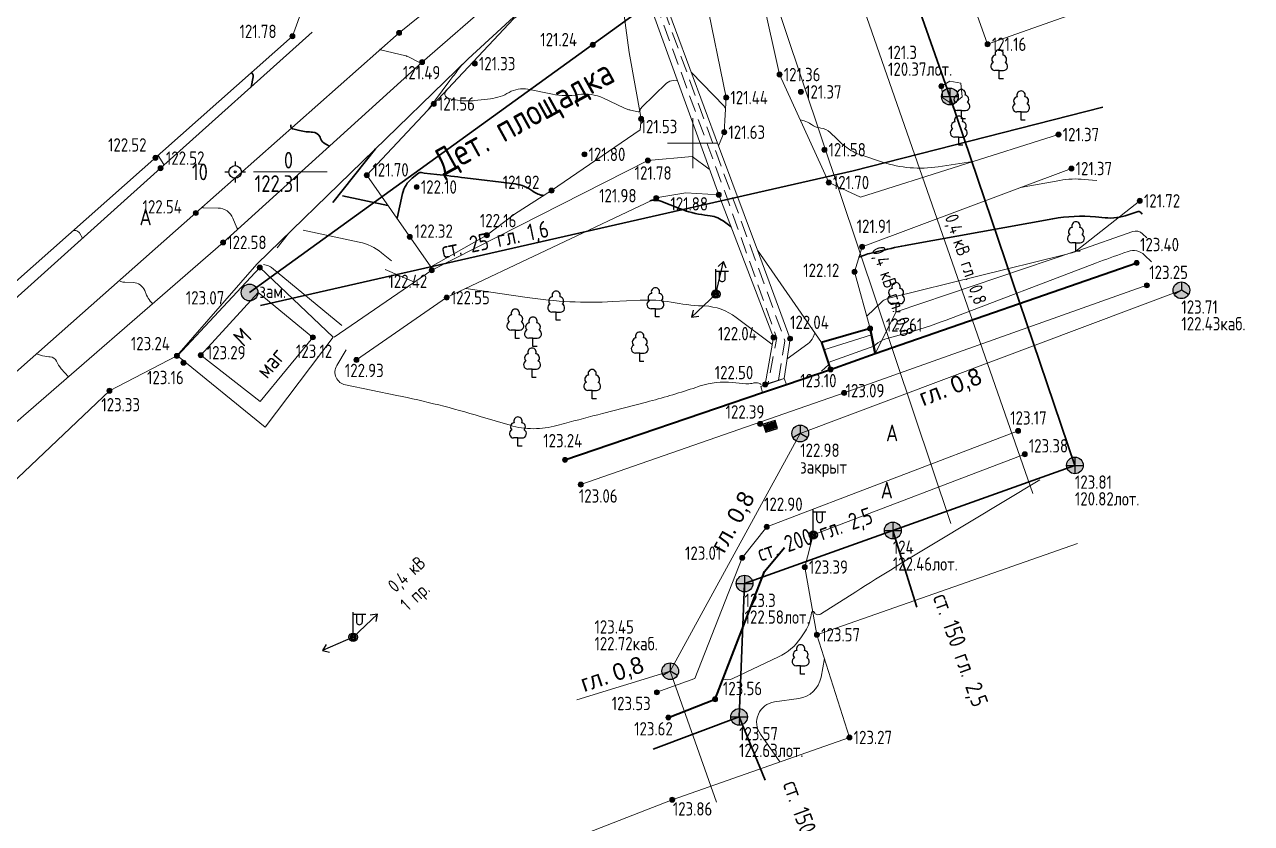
# Model space of a CAD drawing. Header units: metres. Extents: x 22515 to 24102, y 22346 to 22852.
# Drawn here: x 23910 to 23983.4, y 22409.3 to 22457.1 of the extents above; entities that cross this region are included whole.
import ezdxf

# ---------------------------------------------------------------- set-up
doc = ezdxf.new("R2010")
doc.units = ezdxf.units.M
doc.linetypes.add('g5_01_5x1_5', pattern=[3, 1.5, -1.5])
doc.linetypes.add('g5_02x1', pattern=[3, 2, -1])
for name, color, linetype in [('01_Геодезические пункты', 7, 'Continuous'), ('02_Сетка', 7, 'Continuous'), ('03_Здания и строения', 7, 'Continuous'), ('06_Инженерно-технические сооружения', 7, 'Continuous'), ('07_Объекты электропередачи', 7, 'Continuous'), ('10_Границы покрытий и угодий', 7, 'Continuous'), ('11_Гидрография', 7, 'Continuous'), ('12_Рельеф', 7, 'Continuous'), ('13_Растительность', 7, 'Continuous'), ('14_Ограждения', 7, 'Continuous'), ('17_Топонимика', 7, 'Continuous'), ('19_Горизонтали', 7, 'Continuous'), ('30_Канализация', 7, 'Continuous'), ('31_Водопровод', 7, 'Continuous'), ('35_Телефон', 7, 'Continuous'), ('37_Кабель низкого напряжения', 7, 'Continuous'), ('44_Крышки колодцев', 7, 'Continuous'), ('45_Номера колодцев', 7, 'Continuous'), ('61_Отметки высоты поверхности', 7, 'Continuous')]:
    doc.layers.add(name, color=color, linetype=linetype)
doc.styles.add('LIKE11', font='bm431.shx')
doc.styles.add('LIKE32', font='peteri.shx')
doc.styles.add('LIKE36', font='pragmai.shx')
doc.styles.add('Line_GUGK', font='', dxfattribs={"height": 1})
doc.styles.get("Standard").update_dxf_attribs({"font": 'GOST2304A.ttf', "height": 2})
doc.styles.get('Line_GUGK').set_extended_font_data('Bm431', italic=True)
doc.linetypes.add('g5_084a', pattern='A,0.001,[18,GUGK_2005.shx,S=5,R=180.000005,X=0,Y=0],1,[18,GUGK_2005.shx,S=12,R=180.000005,X=0,Y=0],1', length=2.001)
doc.linetypes.add('g5_084b', pattern='A,0.001,[18,GUGK_2005.shx,S=10,R=180.000005,X=0,Y=0],1,[18,GUGK_2005.shx,S=30,R=180.000005,X=0,Y=0],1', length=2.001)
doc.linetypes.add('g5_119_3', pattern='A,8,-2,[31,GUGK_2005.shx,S=0.2,R=0,X=0,Y=0],8,[31,GUGK_2005.shx,S=0.2,R=180.000005,X=0,Y=0],-2', length=20)
doc.linetypes.add('g5_122_k', pattern='A,2,-2,3,-0.6,["К",Line_GUGK,S=2,R=0,X=0,Y=-1],-3,3,-2,8,-2,8,-2,6', length=41.6)
doc.linetypes.add('g5_122_v', pattern='A,2,-2,3,-0.6,["В",Line_GUGK,S=2,R=0,X=0,Y=-1],-2.8,3,-2,8,-2,8,-2,6', length=41.4)
doc.linetypes.add('g5_133_t', pattern='A,4,[27,GUGK_2005.shx,S=0.8,R=0,X=0,Y=0],4,-2', length=10)
doc.linetypes.add('g5_474_1a', pattern='A,2,-0.5,[28,GUGK_2005.shx,S=2,R=0,X=0,Y=0],-0.5,2', length=5)

# ---------------------------------------------------------------- blocks, each defined once
blk = doc.blocks.new('g5_115_1')
at = {"color": 0, "flags": 128}
for points in [[(0, 0), (4, 0)], [(3.29, -0.5), (4, 0), (3.29, 0.5)]]:
    blk.add_lwpolyline(points, dxfattribs=at)
blk = doc.blocks.new('g5_128a')
h = blk.add_hatch(color=255)
h.paths.add_polyline_path([(-0.325, 0.425), (-0.675, 0.425), (-0.675, -0.425), (-0.325, -0.425)])
h.paths.add_polyline_path([(0.175, 0.425), (-0.175, 0.425), (-0.175, -0.425), (0.175, -0.425)])
h.paths.add_polyline_path([(0.675, 0.425), (0.325, 0.425), (0.325, -0.425), (0.675, -0.425)])
at = {"color": 0, "flags": 128}
blk.add_lwpolyline([(-0.75, -0.5), (0.75, -0.5), (0.75, 0.5), (-0.75, 0.5)], close=True, dxfattribs=at)
for points in [[(-0.25, -0.5), (-0.25, 0.5)], [(0.25, -0.5), (0.25, 0.5)]]:
    blk.add_lwpolyline(points, dxfattribs=at)
blk = doc.blocks.new('g5_388_1')
at = {"color": 0, "flags": 128}
blk.add_lwpolyline([(0, 0.99), (0.51, 0.99, 0.798042), (0.73, 1.95, 0.636328), (0.46, 2.81, 0.533064), (0, 3.5, 0.533064), (-0.46, 2.81, 0.636328), (-0.73, 1.95, 0.798042), (-0.51, 0.99)], format="xyb", dxfattribs=at)
for points in [[(0, 0.99), (-0.51, 0.99)], [(0.5, 0), (0, 0), (0, 0.99)]]:
    blk.add_lwpolyline(points, dxfattribs=at)
at = {"style": 'LIKE11', "flags": 8}
for tag, p in [('Описание', (-14.19, 0.84)), ('Метрические данные', (1.49, 0.46))]:
    blk.add_attdef(tag, p, '', height=2, dxfattribs=at)
blk = doc.blocks.new('g5_110_1c')
h = blk.add_hatch(color=255)
edge = h.paths.add_edge_path()
edge.add_arc((0, 0), 0.425, 0, 360)
edge = h.paths.add_edge_path(flags=16)
edge.add_arc((0, 0), 0.195, 0, 360)
h = blk.add_hatch(color=0)
edge = h.paths.add_edge_path()
edge.add_arc((0, 0), 0.12, 0, 360)
at = {"color": 0}
for p, q in [((0, 0.5), (0, 3)), ((0, 2.75), (1.5, 2.75))]:
    blk.add_line(p, q, dxfattribs=at)
at = {"color": 0, "flags": 128}
blk.add_lwpolyline([(0.4, 2.75), (0.4, 1.86, 1.040016), (1.1, 1.86), (1.1, 2.75)], format="xyb", dxfattribs=at)
at = {"color": 0}
for radius in [0.5, 0.12]:
    blk.add_circle((0, 0), radius, dxfattribs=at)
blk = doc.blocks.new('g5_117kb')
h = blk.add_hatch(color=255)
h.paths.add_polyline_path([(0.07, 0.07), (0.92, 0.07, 0.367426), (0.07, 0.92)])
h.paths.add_polyline_path([(-0.08, 0.92, 0.367426), (-0.92, 0.07), (-0.08, 0.07)])
h.paths.add_polyline_path([(-0.08, -0.08), (-0.92, -0.08, 0.367426), (-0.08, -0.92)])
h.paths.add_polyline_path([(0.07, -0.92, 0.367426), (0.92, -0.08), (0.07, -0.08)])
at = {"color": 0, "flags": 128}
for points in [[(-1, 0), (1, 0)], [(0, 1), (0, -1)]]:
    blk.add_lwpolyline(points, dxfattribs=at)
at = {"color": 0}
blk.add_circle((0, 0), 1, dxfattribs=at)
at = {"style": 'LIKE11', "flags": 8}
for tag, p in [('Номер', (0, 1.7)), ('Отметка кольца люка', (0, -2.8)), ('Отметка земли (возле него)', (0, -4.8)), ('Верх прокладки', (0, -6.8)), ('Низ прокладки', (0, -8.8))]:
    blk.add_attdef(tag, p, '', height=1.6, dxfattribs=at)
blk = doc.blocks.new('g5_117sv')
h = blk.add_hatch(color=255)
h.paths.add_polyline_path([(-0.08, 0.92, 0.390634), (-0.93, 0, 0.11106), (-0.84, -0.4), (-0.08, 0.04)])
h.paths.add_polyline_path([(0.07, 0.04), (0.84, -0.4, 0.11106), (0.92, 0, 0.390634), (0.07, 0.92)])
h.paths.add_polyline_path([(-0.76, -0.53, 0.524447), (0.76, -0.53), (0, -0.09)])
at = {"color": 0, "flags": 128}
for points in [[(0, 1), (0, 0)], [(0, 0), (-0.87, -0.5)], [(0.87, -0.5), (0, 0)]]:
    blk.add_lwpolyline(points, dxfattribs=at)
at = {"color": 0}
blk.add_circle((0, 0), 1, dxfattribs=at)
at = {"style": 'LIKE11', "flags": 8}
for tag, p in [('Номер', (0, 1.7)), ('Отметка кольца люка', (0, -2.8)), ('Отметка земли (возле него)', (0, -4.8)), ('Верх прокладки', (0, -6.8)), ('Низ прокладки', (0, -8.8))]:
    blk.add_attdef(tag, p, '', height=1.6, dxfattribs=at)
blk = doc.blocks.new('g5_005_1')
h = blk.add_hatch(color=255)
edge = h.paths.add_edge_path()
edge.add_arc((0, 0), 0.675, 0, 360.0002)
edge = h.paths.add_edge_path(flags=16)
edge.add_arc((0, 0), 0.2, 0, 360.0002)
at = {"color": 0}
for p, q in [((-1.25, 0), (-0.75, 0)), ((0, 1.25), (0, 0.75)), ((0.75, 0), (1.25, 0)), ((0, -0.75), (0, -1.25))]:
    blk.add_line(p, q, dxfattribs=at)
for radius in [0.75, 0.125]:
    blk.add_circle((0, 0), radius, dxfattribs=at)
at = {"lineweight": 20, "style": 'LIKE36', "flags": 8}
for tag, p in [('Номер пункта', (-20.11, -1)), ('Отметка центра и земли', (2.18, -1))]:
    blk.add_attdef(tag, p, '', height=2, dxfattribs=at)
blk = doc.blocks.new('g5_118_1')
h = blk.add_hatch(color=255)
edge = h.paths.add_edge_path()
edge.add_arc((0, 0), 0.925, 0, 360)
at = {"color": 0}
blk.add_circle((0, 0), 1, dxfattribs=at)
at = {"style": 'LIKE11', "flags": 8}
for tag, p, height in [('Номер', (0, 1.7), 1.6), ('Текст', (1.17, -0.66), 2), ('Отметка кольца люка', (0, -2.8), 1.6), ('Отметка земли (возле него)', (0, -4.8), 1.6), ('Верх прокладки', (0, -6.8), 1.6), ('Низ прокладки', (0, -8.8), 1.6)]:
    blk.add_attdef(tag, p, '', height=height, dxfattribs=at)
blk = doc.blocks.new('g5_012')
at = {"color": 92, "linetype": 'ByBlock', "lineweight": -2}
for p, q in [((0, -3), (0, 3)), ((-3, 0), (3, 0))]:
    blk.add_line(p, q, dxfattribs=at)
blk = doc.blocks.new('g5_330')
at = {"linetype": 'ByBlock'}
blk.add_hatch(color=0, dxfattribs=at).paths.add_polyline_path([(-0.3, 0, 1), (0.3, 0, 1)])
at = {"color": 0, "linetype": 'ByBlock', "lineweight": -2}
blk.add_circle((0, 0), 0.3, dxfattribs=at)
at = {"color": 0, "linetype": 'ByBlock', "lineweight": 15, "flags": 12}
for tag, p in [('number', (-7.62, -0.8)), ('z', (0.5, -0.8))]:
    blk.add_attdef(tag, p, '', height=1.6, dxfattribs=at)

msp = doc.modelspace()

# ---------------------------------------------------------------- linework, layer by layer
at = {"layer": '01_Геодезические пункты', "color": 7, "lineweight": 20, "ltscale": 0.5, "flags": 128}
msp.add_lwpolyline([(23928.141, 22448.283), (23923.719, 22448.283)], dxfattribs=at)
at = {"layer": '03_Здания и строения', "color": 7, "linetype": 'Continuous', "lineweight": 20, "ltscale": 0.5, "flags": 128}
for points in [[(23990.638, 22464.053), (23967.638, 22455.915), (23963.463, 22467.624), (23983.951, 22475.418)], [(23920.571, 22437.327), (23924, 22441.079), (23927.279, 22438.393), (23924.119, 22434.558), (23920.571, 22437.327)], [(23916.274, 22384.642), (23911.677, 22396.299), (23948.77, 22410.752), (23959.375, 22414.475), (23957.431, 22420.615), (23973.015, 22426.075)]]:
    msp.add_lwpolyline(points, dxfattribs=at)
at = {"layer": '06_Инженерно-технические сооружения', "color": 7, "linetype": 'Continuous', "lineweight": 20, "ltscale": 500, "flags": 128}
for points in [[(23954.337, 22435.582), (23954.839, 22438.389), (23951.56, 22446.917), (23946.24, 22461.617), (23945.715, 22463.067), (23944.591, 22466.173), (23944.336, 22466.263), (23942.824, 22469.11), (23943.551, 22470.845), (23943.895, 22470.735)], [(23955.465, 22435.937), (23955.827, 22438.314), (23953.866, 22443.597), (23951.549, 22449.839), (23947.249, 22461.424), (23946.604, 22463.164), (23945.358, 22466.52), (23945.357, 22466.873), (23945.504, 22466.962)], [(23957.846, 22437.646), (23960.687, 22438.55)], [(23958.106, 22436.89), (23960.83, 22437.863)], [(23955.614, 22435.579), (23955.465, 22435.937), (23955.127, 22435.821), (23954.066, 22435.455), (23954.174, 22435.089)], [(23954.066, 22435.455), (23954.337, 22435.582), (23954.508, 22435.639), (23955.132, 22435.838), (23955.465, 22435.937)]]:
    msp.add_lwpolyline(points, dxfattribs=at)
at = {"layer": '10_Границы покрытий и угодий', "color": 7, "linetype": 'g5_01_5x1_5', "lineweight": 20, "ltscale": 500, "flags": 128}
for points in [[(23944.336, 22466.263), (23932.438, 22456.593), (23920.27, 22445.827), (23901.925, 22429.604), (23903.663, 22428.227), (23921.905, 22444.069), (23933.813, 22454.852), (23940.842, 22460.953), (23945.133, 22463.004), (23945.715, 22463.067)], [(23904.809, 22425.425), (23915.106, 22435.2), (23919.145, 22437.282), (23923.931, 22442.769), (23936.57, 22455.05), (23941.394, 22459.481), (23945.812, 22461.698), (23946.24, 22461.617)], [(23947.249, 22461.424), (23948.539, 22461.179), (23949.926, 22460.434), (23950.542, 22459.822), (23952, 22452.727), (23951.882, 22450.656), (23951.549, 22449.839)], [(23953.606, 22461.186), (23955.196, 22454.103), (23958.133, 22447.649), (23960.034, 22446.779), (23971.879, 22450.518)], [(23945.53, 22460.3), (23946.205, 22455.426), (23946.908, 22451.451), (23946.848, 22450.792), (23941.556, 22447.166), (23939.34, 22445.766), (23937.683, 22444.496), (23934.341, 22442.615), (23930.5, 22448.088), (23939.3, 22457.45), (23942.399, 22459.603), (23945.53, 22460.3)], [(23882.654, 22416.597), (23887.384, 22420.854), (23899.845, 22432.081), (23918.164, 22448.506), (23927.239, 22456.629)], [(23950.986, 22448.454), (23949.975, 22449.206), (23947.316, 22448.968), (23934.392, 22442.406), (23928.544, 22438.407)], [(23972.653, 22448.485), (23960.131, 22443.812), (23959.681, 22442.312), (23960.611, 22438.914)], [(23929.883, 22437.041), (23935.279, 22440.769), (23947.911, 22446.754), (23949.58, 22447.025), (23951.56, 22446.917)], [(23953.866, 22443.597), (23957.695, 22438.085)], [(23919.181, 22437.28), (23924.102, 22442.561), (23928.497, 22438.413), (23924.427, 22433.029), (23919.181, 22437.28)]]:
    msp.add_lwpolyline(points, dxfattribs=at)
at = {"layer": '10_Границы покрытий и угодий', "color": 7, "linetype": 'Continuous', "lineweight": 35, "ltscale": 500, "flags": 128}
for points in [[(23960.921, 22437.424), (23976.555, 22442.844)], [(23957.695, 22438.085), (23958.249, 22436.476), (23960.921, 22437.424), (23960.611, 22438.914), (23957.695, 22438.085)], [(23960.611, 22438.914), (23960.921, 22437.424)], [(23942.358, 22431.068), (23954.174, 22435.089), (23955.614, 22435.579), (23958.249, 22436.476)], [(23948.54, 22415.665), (23951.339, 22416.757), (23954.289, 22424.387), (23955.49, 22425.833)]]:
    msp.add_lwpolyline(points, dxfattribs=at)
at = {"layer": '10_Границы покрытий и угодий', "color": 7, "linetype": 'Continuous', "lineweight": 20, "ltscale": 500, "flags": 128}
for points in [[(23977.169, 22441.504), (23959.054, 22435.07), (23943.299, 22429.591)], [(23947.854, 22417.173), (23950.123, 22417.995), (23952.958, 22425.22), (23954.425, 22427.067), (23969.465, 22432.801)]]:
    msp.add_lwpolyline(points, dxfattribs=at)
at = {"layer": '11_Гидрография', "color": 92, "linetype": 'g5_02x1', "lineweight": 20, "ltscale": 0.5, "flags": 128}
for points in [[(23955.835, 22477.136), (23955.628, 22476.484), (23955.538, 22476.2), (23955.23, 22475.714), (23948.272, 22472.919), (23943.895, 22470.735), (23943.608, 22469.652), (23944.103, 22468.343), (23944.502, 22467.291), (23944.868, 22466.323), (23951.914, 22447.106), (23955.022, 22438.367), (23954.508, 22435.639)], [(23955.132, 22435.838), (23955.514, 22438.194), (23952.236, 22447.159), (23945.159, 22466.515), (23944.804, 22467.466), (23944.415, 22468.505), (23943.948, 22469.755), (23944.083, 22469.978), (23948.448, 22472.545), (23955.84, 22475.706)]]:
    msp.add_lwpolyline(points, dxfattribs=at)
at = {"layer": '12_Рельеф', "color": 7, "linetype": 'g5_084b', "lineweight": 20, "ltscale": 500, "flags": 128}
msp.add_lwpolyline([(23976.739, 22446.554), (23972.922, 22443.55), (23962.163, 22439.915)], dxfattribs=at)
at = {"layer": '12_Рельеф', "color": 7, "linetype": 'g5_084a', "lineweight": 20, "ltscale": 500, "flags": 128}
msp.add_lwpolyline([(23962.163, 22439.915), (23960.921, 22437.424)], dxfattribs=at)
at = {"layer": '14_Ограждения', "color": 7, "linetype": 'g5_474_1a', "lineweight": 20, "ltscale": 0.5, "flags": 128}
for points in [[(23869.044, 22521.901), (23867.335, 22520.707), (23856.702, 22517.118), (23849.722, 22515.738), (23856.891, 22494.103), (23861.219, 22481.187), (23865.124, 22469.632), (23871.783, 22449.99), (23874.825, 22441.031), (23879.019, 22428.553), (23882.468, 22418.57), (23886.046, 22421.462), (23898.174, 22431.703), (23926.051, 22456.396), (23926.713, 22458.204)], [(23969.864, 22431.402), (23957.212, 22426.579), (23956.702, 22424.66), (23957.431, 22420.615)]]:
    msp.add_lwpolyline(points, dxfattribs=at)
at = {"layer": '19_Горизонтали', "color": 32, "linetype": 'Continuous', "lineweight": 20, "ltscale": 0.5, "flags": 128}
for points, elevation in [([(23933.736, 22454.783), (23932.924, 22455.201, 0.113438), (23932.882, 22455.212), (23932.882, 22455.212, -0.054318), (23932.839, 22455.217), (23931.326, 22455.588, -0.312709), (23931.305, 22455.612), (23931.303, 22455.631)], 121.5), ([(23934.146, 22451.968), (23935.469, 22453.739, -0.007446), (23935.977, 22454.399), (23936.237, 22454.726)], 121.5), ([(23935.314, 22453.205), (23935.21, 22453.068, 0.323693), (23935.204, 22452.821), (23935.204, 22452.821, 0.184129), (23935.438, 22452.66), (23935.5, 22452.645, 0.031651), (23935.925, 22452.57), (23936.132, 22452.546, 0.057969), (23936.974, 22452.549), (23937.895, 22452.659, 0.10203), (23939.017, 22453.034), (23939.017, 22453.034, -0.182421), (23940.131, 22453.22), (23941.606, 22452.927, 0.090361), (23943.162, 22452.903), (23943.162, 22452.903, -0.154086), (23944.655, 22452.69), (23945.87, 22452.108, 0.038537), (23946.073, 22452.03), (23946.073, 22452.03, 0.016608), (23946.283, 22451.974), (23946.73, 22451.871, 0.442012), (23946.853, 22451.956), (23946.853, 22451.956, -0.168818), (23946.947, 22452.144), (23948.437, 22453.586, -0.203092), (23948.844, 22453.743), (23949.082, 22453.736)], 121.5), ([(23949.917, 22454.236), (23951.873, 22452.209, -0.079465), (23951.938, 22452.117), (23951.962, 22452.066)], 121.5), ([(23966.764, 22448.903), (23964.684, 22448.588, -0.1181), (23961.347, 22448.872), (23959.997, 22449.319, -0.058613), (23959.458, 22449.571), (23959.429, 22449.589, -0.041784), (23959.005, 22449.903), (23959.005, 22449.903, -0.010073), (23958.615, 22450.26), (23958.222, 22450.634, 0.156786), (23957.655, 22450.908), (23957.598, 22450.916, -0.120951), (23957.105, 22451.113), (23957.072, 22451.137, 0.09258), (23956.657, 22451.331), (23956.431, 22451.389)], 121.5), ([(23918.025, 22449.274), (23918.37, 22448.732, -0.192631), (23918.375, 22448.706), (23918.372, 22448.693)], 122.5), ([(23974.164, 22447.771), (23973.424, 22447.838, 0.06742), (23971.954, 22447.773), (23969.615, 22447.351)], 121.5), ([(23922.802, 22444.881), (23922.771, 22444.896, -0.186169), (23922.727, 22444.943), (23922.497, 22445.509, 0.298948), (23921.608, 22446.123), (23920.723, 22446.144, -0.054316), (23920.67, 22446.151), (23920.643, 22446.157), (23920.643, 22446.157)], 122.5), ([(23913.502, 22444.326), (23913.311, 22444.634, 0.225889), (23913.098, 22444.772), (23912.959, 22444.79)], 123), ([(23931.976, 22442.968), (23931.389, 22443.452, 0.121155), (23930.056, 22444.091), (23926.69, 22444.797)], 122.5), ([(23977.167, 22444.335), (23976.91, 22444.584, 0.283361), (23976.316, 22444.715), (23973.042, 22443.574, 0.007009), (23972.867, 22443.511), (23972.867, 22443.511, -0.024208), (23972.69, 22443.453), (23972.592, 22443.426, -0.006088), (23972.214, 22443.328), (23961.891, 22440.779, 0.029403), (23961.58, 22440.683), (23961.58, 22440.683, 0.099403), (23961.309, 22440.514), (23960.406, 22439.663)], 122.5), ([(23977.444, 22442.903), (23977.021, 22443.312, 0.283363), (23976.043, 22443.528), (23975.782, 22443.437, 0.007013), (23974.158, 22442.846), (23965.169, 22439.429, -0.024213), (23962.624, 22438.601), (23961.635, 22438.331, 0.094141), (23961.08, 22438.06), (23960.828, 22437.871)], 123), ([(23929.018, 22439.095), (23924.803, 22442.564, 0.121155), (23924.493, 22442.713), (23924.32, 22442.749)], 123), ([(23917.692, 22440.41), (23917.552, 22440.566, -0.084592), (23917.332, 22440.916), (23917.221, 22441.186, 0.293531), (23916.527, 22441.668), (23916.038, 22441.685, -0.073149), (23915.798, 22441.729), (23915.681, 22441.769)], 123), ([(23936.404, 22441.304), (23936.411, 22441.306, -0.122917), (23936.424, 22441.307), (23940.101, 22440.771, 0.049058), (23945.22, 22440.531), (23946.851, 22440.615, -0.059064), (23948.716, 22440.49), (23948.716, 22440.49, 0.034853), (23950.581, 22440.274), (23950.697, 22440.269, -0.151059), (23952.597, 22439.585), (23954.731, 22437.979)], 122.5), ([(23955.643, 22437.106), (23956.887, 22438.004, 0.13334), (23957.205, 22438.398), (23957.311, 22438.638)], 122.5), ([(23929.269, 22437.649), (23928.708, 22436.707, 0.516533), (23929.222, 22435.546), (23932.293, 22434.921, -0.022489), (23937.288, 22433.668), (23939.073, 22433.135, 0.073703), (23940.472, 22432.932), (23940.472, 22432.932, 0.064889), (23941.878, 22433.121), (23942.325, 22433.241, -0.002353), (23944.603, 22433.843), (23947.24, 22434.526, 0.016344), (23950.017, 22435.343), (23950.45, 22435.486, -0.104813), (23952.379, 22435.698), (23953.184, 22435.619, 0.081607), (23953.544, 22435.642), (23953.605, 22435.656, -0.068168), (23953.841, 22435.677), (23953.876, 22435.676, -0.151046), (23954.029, 22435.621), (23954.096, 22435.57)], 123), ([(23912.653, 22436.034), (23912.22, 22436.518, -0.084591), (23911.935, 22436.969), (23911.935, 22436.969, 0.293532), (23911.561, 22437.229), (23911.487, 22437.232, -0.07315), (23910.989, 22437.323), (23910.747, 22437.406)], 123.5), ([(23951.807, 22417.966, 0.196357), (23952.394, 22417.998), (23955.139, 22419.294, 0.133505), (23956.462, 22420.424), (23956.671, 22420.731, 0.109174), (23957.056, 22421.692), (23957.096, 22421.932, -0.732424), (23957.267, 22421.957), (23957.267, 22421.957, 0.44779), (23957.633, 22421.852), (23959.751, 22423.187, -0.005257), (23964.5, 22426.112), (23970.764, 22429.88)], 123.5), ([(23957.883, 22419.187), (23957.673, 22418.072, -0.321949), (23956.339, 22416.8), (23954.886, 22416.597, 0.560988), (23954.047, 22414.665), (23955.209, 22413.012)], 123.5)]:
    msp.add_lwpolyline(points, format="xyb", dxfattribs=dict(at, elevation=elevation))
for points, elevation in [([(23932.904, 22455.211), (23932.918, 22455.177)], 121.5), ([(23925.138, 22443.746), (23925.817, 22444.602)], 122.5), ([(23933.353, 22441.695), (23931.599, 22442.452)], 122.5), ([(23958.15, 22436.763), (23957.706, 22436.371)], 123)]:
    msp.add_lwpolyline(points, dxfattribs=dict(at, elevation=elevation))
at = {"layer": '19_Горизонтали', "color": 32, "linetype": 'Continuous', "lineweight": 30, "ltscale": 0.5, "elevation": 122, "flags": 128}
for points in [[(23923.614, 22454.234), (23923.668, 22454.149, -0.19264), (23923.702, 22453.967), (23923.582, 22453.356)], [(23928.269, 22449.832), (23928.049, 22449.938, -0.186182), (23927.737, 22450.271), (23927.704, 22450.352, 0.298945), (23927.247, 22450.667), (23927.179, 22450.669, -0.054306), (23926.389, 22450.774), (23926.083, 22450.849, -0.312709), (23925.962, 22450.985), (23925.949, 22451.095)], [(23932.31, 22445.509), (23932.639, 22446.987, -0.171876), (23933.217, 22447.911), (23933.598, 22448.214, -0.231552), (23933.759, 22448.249, 0.03165), (23933.939, 22448.217), (23934.689, 22448.132, -0.002614), (23936.371, 22447.933), (23939.371, 22447.563, -0.132058), (23940.444, 22447.127, 0.139341), (23941.094, 22446.874)], [(23947.438, 22446.546), (23947.507, 22446.571, -0.122919), (23947.649, 22446.585), (23947.684, 22446.58, 0.049061), (23947.833, 22446.573), (23947.844, 22446.573, -0.059066), (23947.97, 22446.565), (23947.97, 22446.565, -0.046754), (23948.091, 22446.53), (23949.201, 22446.098, 0.058529), (23950.732, 22445.699), (23951.04, 22445.656, -0.12803), (23951.908, 22445.297), (23952.295, 22445.004)], [(23959.945, 22443.192), (23960.158, 22443.272, -0.029403), (23960.591, 22443.407), (23961.221, 22443.562, -0.015852), (23962.934, 22443.928), (23971.536, 22445.481, -0.067419), (23974.087, 22445.594), (23974.665, 22445.541, 0.106853), (23976.04, 22445.71), (23976.589, 22445.901, -0.283364), (23976.8, 22445.855), (23976.891, 22445.767)]]:
    msp.add_lwpolyline(points, format="xyb", dxfattribs=at)
for points in [[(23928.472, 22446.447), (23931.027, 22449.664)], [(23931.763, 22446.277), (23929.059, 22446.844)]]:
    msp.add_lwpolyline(points, dxfattribs=at)
at = {"layer": '30_Канализация', "color": 12, "linetype": 'g5_122_k', "lineweight": 30, "ltscale": 500, "flags": 128}
for points in [[(23923.493, 22441.075), (23946.865, 22457.951), (23959.036, 22470.834)], [(23959.036, 22470.834), (23965.382, 22452.792), (23972.861, 22430.739)], [(23947.63, 22413.784), (23952.771, 22415.701), (23953.103, 22423.673), (23961.969, 22426.848), (23972.861, 22430.739)], [(23961.969, 22426.848), (23963.396, 22422.268)], [(23952.771, 22415.701), (23954.331, 22411.919)]]:
    msp.add_lwpolyline(points, dxfattribs=at)
at = {"layer": '30_Канализация', "color": 7, "linetype": 'Continuous', "lineweight": 20, "ltscale": 500, "flags": 128}
msp.add_lwpolyline([(23964.871, 22453.401), (23965.387, 22453.705), (23966.031, 22453.583), (23966.123, 22452.767), (23965.568, 22452.32), (23964.952, 22452.713), (23964.871, 22453.401)], dxfattribs=at)
at = {"layer": '31_Водопровод', "color": 94, "linetype": 'g5_122_v', "lineweight": 30, "ltscale": 500, "flags": 128}
msp.add_lwpolyline([(23924.138, 22440.3), (23959.602, 22448.35), (23974.526, 22452.145)], dxfattribs=at)
at = {"layer": '35_Телефон', "color": 6, "linetype": 'g5_133_t', "lineweight": 20, "ltscale": 500, "flags": 128}
for points in [[(23943.068, 22416.733), (23948.655, 22418.432), (23956.43, 22432.645), (23979.229, 22441.206)], [(23948.655, 22418.432), (23951.427, 22410.612)]]:
    msp.add_lwpolyline(points, dxfattribs=at)
at = {"layer": '37_Кабель низкого напряжения', "color": 1, "linetype": 'g5_119_3', "lineweight": 20, "ltscale": 500, "flags": 128}
for points in [[(23970.334, 22429.055), (23951.086, 22484.282), (23935.352, 22527.434), (23922.054, 22522.598), (23924.569, 22515.24)], [(23965.437, 22427.258), (23952.176, 22466.803)]]:
    msp.add_lwpolyline(points, dxfattribs=at)

# ---------------------------------------------------------------- block references
at = {"layer": '01_Геодезические пункты', "color": 7, "linetype": 'Continuous', "lineweight": 20, "xscale": 0.5, "yscale": 0.5, "zscale": 0.5}
msp.add_blockref('g5_005_1', (23922.63, 22448.283, 122.31), dxfattribs=at)
at = {"layer": '02_Сетка', "color": 92, "linetype": 'Continuous', "lineweight": 15, "ltscale": 0.5, "xscale": 0.5, "yscale": 0.5}
msp.add_blockref('g5_012', (23950, 22450), dxfattribs=at)
at = {"layer": '06_Инженерно-технические сооружения', "color": 7, "linetype": 'Continuous', "lineweight": 20, "xscale": 0.5, "yscale": 0.5, "zscale": 0.5, "rotation": 17.93792944926585}
msp.add_blockref('g5_128a', (23954.646, 22433.072), dxfattribs=at)
at = {"layer": '07_Объекты электропередачи', "color": 7, "linetype": 'Continuous', "lineweight": 20, "xscale": 0.5, "yscale": 0.5, "zscale": 0.5}
for p, rotation in [((23951.386, 22440.976), 76.9035040917614), ((23951.386, 22440.976), 223.3863501641178), ((23929.687, 22420.466, 124.959), 43.38635198535064), ((23929.687, 22420.466, 124.959), 203.4390968817974)]:
    msp.add_blockref('g5_115_1', p, dxfattribs=dict(at, rotation=rotation))
for p in [(23951.386, 22440.976, 122.417), (23957.212, 22426.579, 123.185), (23929.687, 22420.466, 124.959)]:
    msp.add_blockref('g5_110_1c', p, dxfattribs=at)
at = {"layer": '13_Растительность', "color": 92, "linetype": 'Continuous', "lineweight": 20, "xscale": 0.5, "yscale": 0.5, "zscale": 0.5}
for p in [(23968.331, 22453.848, 121.354), (23966.068, 22451.458, 121.311), (23969.642, 22451.373, 121.365), (23965.912, 22449.873, 121.326), (23972.922, 22443.55, 122.492), (23947.77, 22439.61, 122.589), (23962.163, 22439.915, 122.658), (23941.831, 22439.412, 122.58), (23939.388, 22438.328, 122.647), (23940.444, 22437.854, 122.666), (23946.832, 22436.956, 122.778), (23940.389, 22435.999, 122.803), (23943.985, 22434.72, 122.886), (23939.543, 22431.886, 123.067), (23956.453, 22418.268, 123.622)]:
    msp.add_blockref('g5_388_1', p, dxfattribs=at)
at = {"layer": '44_Крышки колодцев', "color": 7, "linetype": 'Continuous', "lineweight": 20, "xscale": 0.5, "yscale": 0.5, "zscale": 0.5}
for name, p in [('g5_117kb', (23965.382, 22452.792, 121.299)), ('g5_118_1', (23923.493, 22441.075)), ('g5_117sv', (23979.229, 22441.206, 123.71)), ('g5_117sv', (23956.43, 22432.645, 122.983)), ('g5_117kb', (23972.861, 22430.739, 123.81)), ('g5_117kb', (23961.969, 22426.848, 124)), ('g5_117kb', (23953.103, 22423.673, 123.295)), ('g5_117sv', (23948.655, 22418.432, 123.447)), ('g5_117kb', (23952.771, 22415.701, 123.57))]:
    msp.add_blockref(name, p, dxfattribs=at)
at = {"layer": '61_Отметки высоты поверхности', "color": 7, "linetype": 'Continuous', "lineweight": 20, "xscale": 0.5, "yscale": 0.5, "zscale": 0.5}
for p in [(23932.438, 22456.593, 121.394), (23926.051, 22456.396, 121.782), (23944.019, 22455.883, 121.244), (23967.638, 22455.915, 121.159), (23933.813, 22454.852, 121.493), (23936.958, 22454.756, 121.331), (23955.196, 22454.103, 121.357), (23956.47, 22453.067, 121.368), (23964.871, 22453.401, 121.301), (23934.508, 22452.347, 121.556), (23952, 22452.727, 121.44), (23946.908, 22451.451, 121.53), (23951.882, 22450.656, 121.628), (23971.879, 22450.518, 121.367), (23917.857, 22449.125, 122.515), (23943.517, 22449.333, 121.798), (23957.873, 22449.61, 121.584), (23918.164, 22448.506, 122.52), (23947.316, 22448.968, 121.785), (23972.653, 22448.485, 121.368), (23930.5, 22448.088, 121.696), (23958.133, 22447.649, 121.697), (23933.487, 22447.38, 122.097), (23941.556, 22447.166, 121.923), (23951.56, 22446.917, 121.88), (23947.813, 22446.724, 121.983), (23976.739, 22446.554, 121.725), (23920.27, 22445.827, 122.535), (23921.905, 22444.069, 122.582), (23933.071, 22444.401, 122.315), (23937.683, 22444.496, 122.161), (23960.131, 22443.812, 121.912), (23924.102, 22442.561, 123.046), (23976.555, 22442.844, 123.395), (23934.392, 22442.406, 122.417), (23959.681, 22442.312, 122.125), (23977.169, 22441.504, 123.254), (23935.279, 22440.769, 122.551), (23960.611, 22438.914, 122.606), (23927.279, 22438.393, 123.12), (23954.839, 22438.389, 122.415), (23955.827, 22438.314, 122.406), (23919.145, 22437.282, 123.111), (23919.531, 22436.874, 123.159), (23920.571, 22437.327, 123.288), (23929.883, 22437.041, 122.93), (23958.249, 22436.476, 123.099), (23915.106, 22435.2, 123.333), (23954.337, 22435.582, 122.704), (23959.054, 22435.07, 122.973), (23954.029, 22433.215, 122.852), (23969.465, 22432.801, 123.17), (23942.358, 22431.068, 123.241), (23969.864, 22431.402, 123.384), (23943.299, 22429.591, 123.058), (23954.425, 22427.067, 122.9), (23952.958, 22425.22, 123.009), (23956.702, 22424.66, 123.393), (23957.431, 22420.615, 123.57), (23947.854, 22417.173, 123.528), (23951.339, 22416.757, 123.555), (23948.54, 22415.665, 123.62), (23959.375, 22414.475, 123.269), (23948.77, 22410.752, 123.857)]:
    msp.add_blockref('g5_330', p, dxfattribs=at)

# ---------------------------------------------------------------- texts
at = {"layer": '01_Геодезические пункты', "color": 7, "linetype": 'Continuous', "lineweight": 20, "ltscale": 0.5}
for s, p in [('0', (23925.543, 22448.483)), ('10', (23920.041, 22447.783)), ('122.31', (23923.789, 22447.083))]:
    msp.add_text(s, height=1, dxfattribs=at).set_placement(p)
at = {"layer": '03_Здания и строения', "color": 7, "linetype": 'Continuous', "lineweight": 15}
for s, rotation, p in [('М', 44.00538, (23923.119, 22437.778)), ('маг', 50.09442, (23924.536, 22435.864))]:
    msp.add_text(s, height=1, rotation=rotation, dxfattribs=at).set_placement(p)
at = {"layer": '07_Объекты электропередачи', "color": 7, "linetype": 'Continuous', "lineweight": 15}
for s, p in [('0,4 кВ', (23932.211, 22423.09)), ('1 пр.', (23932.958, 22421.991))]:
    msp.add_text(s, height=0.8, rotation=42.22898, dxfattribs=at).set_placement(p)
at = {"layer": '10_Границы покрытий и угодий', "color": 7, "linetype": 'Continuous', "lineweight": 15}
for p in [(23916.906, 22445.094), (23961.564, 22432.182), (23961.247, 22428.76)]:
    msp.add_text('А', height=1, dxfattribs=at).set_placement(p)
at = {"layer": '17_Топонимика', "color": 7, "linetype": 'Continuous', "lineweight": 15}
msp.add_text('Дет. площадка', height=1.6, rotation=28.90091, dxfattribs=at).set_placement((23935.097, 22448.023))
at = {"layer": '30_Канализация', "color": 12, "linetype": 'Continuous', "lineweight": 15}
for s, rotation, p in [('ст. 200 гл. 2,5', 19.00359, (23954.071, 22424.977)), ('ст. 150 гл. 2,5', 289.99732, (23964.344, 22422.853)), ('ст. 150 гл. 2,5', 289.99732, (23955.369, 22411.68))]:
    msp.add_text(s, height=1, rotation=rotation, dxfattribs=at).set_placement(p)
at = {"layer": '31_Водопровод', "color": 94, "linetype": 'Continuous', "lineweight": 15}
msp.add_text('ст. 25 гл. 1,6', height=1, rotation=11.62742, dxfattribs=at).set_placement((23935.082, 22443.1))
at = {"layer": '35_Телефон', "color": 6, "linetype": 'Continuous', "lineweight": 15, "style": 'LIKE32'}
for rotation, p in [(21.41942, (23963.782, 22434.264)), (61.06958, (23951.873, 22425.43)), (18.6032, (23943.497, 22417.183))]:
    msp.add_text('гл. 0,8', height=1, rotation=rotation, dxfattribs=at).set_placement(p)
at = {"layer": '37_Кабель низкого напряжения', "color": 1, "linetype": 'Continuous', "lineweight": 15}
for p in [(23965.068, 22445.591), (23960.689, 22443.667)]:
    msp.add_text('0,4 кВ гл. 0,8', height=0.8, rotation=288.62874, dxfattribs=at).set_placement(p)
at = {"layer": '45_Номера колодцев', "color": 7, "linetype": 'Continuous', "lineweight": 15, "ltscale": 0.5}
for s, p in [('121.3', (23961.683, 22455.026)), ('120.37лот.', (23961.683, 22454.026)), ('зам.', (23924.079, 22440.745)), ('123.71', (23979.229, 22439.806)), ('122.43каб.', (23979.229, 22438.806)), ('122.98', (23956.43, 22431.245)), ('закрыт', (23956.43, 22430.245)), ('123.81', (23972.861, 22429.339)), ('120.82лот.', (23972.861, 22428.339)), ('124', (23961.969, 22425.448)), ('122.46лот.', (23961.969, 22424.448)), ('123.3', (23953.103, 22422.273)), ('123.45', (23944.12, 22420.683)), ('122.58лот.', (23953.103, 22421.273)), ('122.72каб.', (23944.12, 22419.683)), ('123.57', (23952.771, 22414.301)), ('122.63лот.', (23952.771, 22413.301))]:
    msp.add_text(s, height=0.8, dxfattribs=at).set_placement(p)
at = {"layer": '61_Отметки высоты поверхности', "color": 7, "linetype": 'Continuous', "lineweight": 15, "ltscale": 0.5}
for s, p in [('121.78', (23922.891, 22456.284)), ('121.24', (23940.881, 22455.795)), ('121.16', (23967.888, 22455.515)), ('121.33', (23937.208, 22454.356)), ('121.49', (23932.666, 22453.82)), ('121.36', (23955.446, 22453.703)), ('121.44', (23952.25, 22452.327)), ('121.37', (23956.72, 22452.667)), ('121.56', (23934.758, 22451.947)), ('121.53', (23946.88, 22450.595)), ('121.63', (23952.132, 22450.256)), ('121.37', (23972.129, 22450.118)), ('122.52', (23915.024, 22449.498)), ('121.58', (23958.123, 22449.21)), ('122.52', (23918.488, 22448.71)), ('121.80', (23943.767, 22448.933)), ('121.70', (23930.84, 22448.006)), ('121.78', (23946.524, 22447.82)), ('121.37', (23972.903, 22448.085)), ('121.92', (23938.636, 22447.265)), ('121.70', (23958.383, 22447.249)), ('122.10', (23933.737, 22446.98)), ('121.98', (23944.399, 22446.463)), ('122.54', (23917.09, 22445.797)), ('121.88', (23948.665, 22445.973)), ('121.72', (23976.989, 22446.154)), ('122.16', (23937.269, 22444.974)), ('122.32', (23933.362, 22444.344)), ('121.91', (23959.805, 22444.63)), ('122.58', (23922.155, 22443.669)), ('123.40', (23976.757, 22443.54)), ('122.12', (23956.611, 22441.998)), ('123.25', (23977.307, 22441.878)), ('122.42', (23931.795, 22441.343)), ('123.07', (23919.678, 22440.357)), ('122.55', (23935.529, 22440.369)), ('122.04', (23951.511, 22438.215)), ('122.04', (23955.821, 22438.89)), ('122.61', (23961.552, 22438.732)), ('123.24', (23916.391, 22437.621)), ('123.29', (23920.931, 22437.077)), ('123.12', (23926.264, 22437.161)), ('122.93', (23929.192, 22436.015)), ('123.16', (23917.357, 22435.591)), ('122.50', (23951.317, 22435.889)), ('123.10', (23956.43, 22435.409)), ('123.09', (23959.143, 22434.806)), ('123.33', (23914.622, 22433.966)), ('122.39', (23951.965, 22433.536)), ('123.17', (23968.991, 22433.176)), ('123.24', (23941.058, 22431.817)), ('123.38', (23970.105, 22431.508)), ('123.06', (23943.191, 22428.51)), ('122.90', (23954.265, 22428.019)), ('123.01', (23949.538, 22425.092)), ('123.39', (23956.952, 22424.26)), ('123.57', (23957.681, 22420.215)), ('123.56', (23951.808, 22417.001)), ('123.53', (23945.155, 22416.106)), ('123.62', (23946.493, 22414.592)), ('123.27', (23959.625, 22414.075)), ('123.86', (23948.809, 22409.805))]:
    msp.add_text(s, height=0.8, dxfattribs=at).set_placement(p)

doc.saveas('drawing.dxf')
